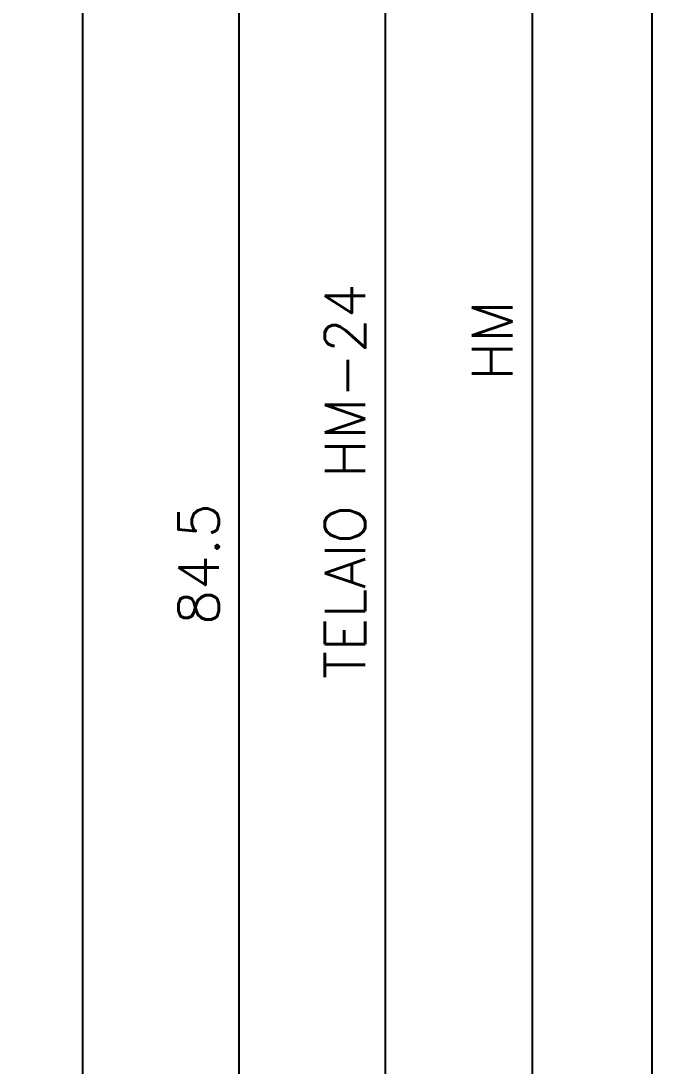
# Model space of a CAD drawing. Extents: x 0 to 4131, y -1600 to 527.
# Drawn here: x 638.8 to 670, y -502.6 to -450.9 of the extents above; entities that cross this region are included whole.
import ezdxf

# ---------------------------------------------------------------- set-up
doc = ezdxf.new("R2010")
doc.units = 0
doc.header["$LTSCALE"] = 7.5
doc.header["$MEASUREMENT"] = 0
doc.layers.get('0').update_dxf_attribs({"linetype": 'CONTINUOUS'})
doc.layers.get('DEFPOINTS').update_dxf_attribs({"linetype": 'CONTINUOUS'})
for name, color, linetype in [('FINE', 7, 'CONTINUOUS'), ('MARCHIO', 7, 'CONTINUOUS'), ('QUOTE', 254, 'CONTINUOUS')]:
    doc.layers.add(name, color=color, linetype=linetype)
doc.styles.get("Standard").update_dxf_attribs({"font": 'romans.shx'})
doc.dimstyles.new('FRECCIA_1-1', dxfattribs={"dimtxt": 2, "dimasz": 2.5, "dimexe": 1.5, "dimexo": 1.5, "dimgap": 1, "dimtad": 3, "dimdsep": 46, "dimtxsty": 'Standard', "dimcen": 0, "dimclrt": 2, "dimaunit": 1, "dimadec": 0, "dimazin": 0, "dimtfac": 0.7, "dimtmove": 0, "dimatfit": 3, "dimfxl": 1, "dimtolj": 2, "dimarcsym": 0})
doc.dimstyles.new('SCALA_1-1$0', dxfattribs={"dimtxt": 2, "dimasz": 1, "dimexe": 1.5, "dimexo": 1.5, "dimgap": 1, "dimtad": 3, "dimdsep": 46, "dimtxsty": 'Standard', "dimblk1": 'PUNTO', "dimblk2": 'PUNTO', "dimsah": 1, "dimcen": 0.09, "dimclrt": 2, "dimadec": 0, "dimazin": 0, "dimtfac": 0.7, "dimtmove": 0, "dimatfit": 3, "dimldrblk": 'PUNTO', "dimfxl": 1, "dimtolj": 2, "dimarcsym": 0})

# ---------------------------------------------------------------- blocks, each defined once
blk = doc.blocks.new('PUNTO')
blk.add_line((-1, 0), (1, 0))
at = {"const_width": 0.35}
blk.add_lwpolyline([(-0.1750000000000114, 0, 1), (0.1750000000000114, 0, 1)], format="xyb", close=True, dxfattribs=at)
blk = doc.blocks.new('*D266')
at = {"layer": 'DEFPOINTS', "color": 0, "transparency": 16777216}
for p in [(641.8470687115621, -435.4166327846323), (649.5807716476172, -435.4166327846323), (641.8470687115621, -520.0546368081153)]:
    blk.add_point(p, dxfattribs=at)
at = {"layer": 'QUOTE', "color": 0, "lineweight": -2, "transparency": 16777216}
for p, q in [((643.3470687115621, -435.4166327846323), (651.0807716476172, -435.4166327846323)), ((649.5807716476172, -519.0546368081153), (649.5807716476172, -436.4166327846323)), ((643.3470687115621, -520.0546368081153), (651.0807716476172, -520.0546368081153))]:
    blk.add_line(p, q, dxfattribs=at)
for p, rotation in [((649.5807716476172, -435.4166327846323), 90), ((649.5807716476172, -520.0546368081153), 270)]:
    blk.add_blockref('PUNTO', p, dxfattribs=dict(at, rotation=rotation))
at = {"layer": 'QUOTE', "color": 2, "transparency": 16777216, "insert": (647.580771647617, -477.7356347963739), "char_height": 2, "attachment_point": 5, "rotation": 90}
blk.add_mtext('\\A2;84.5', dxfattribs=at)
blk = doc.blocks.new('*D275')
at = {"layer": 'DEFPOINTS', "color": 0, "transparency": 16777216}
for p in [(645.1345676514775, -403.7751815732023), (664.0891889623017, -403.7751815732023), (643.3470687115621, -532.0901533547392)]:
    blk.add_point(p, dxfattribs=at)
at = {"layer": 'QUOTE', "color": 0, "lineweight": -2, "transparency": 16777216}
for p, q in [((664.0891889623017, -529.5901533547392), (664.0891889623017, -403.7751815732023)), ((644.8470687115621, -532.0901533547392), (665.5891889623017, -532.0901533547392))]:
    blk.add_line(p, q, dxfattribs=at)
at = {"layer": 'QUOTE', "color": 0, "transparency": 16777216}
blk.add_solid([(663.6725222956351, -529.5901533547392), (664.5058556289683, -529.5901533547392), (664.0891889623017, -532.0901533547392)], dxfattribs=at)
at = {"layer": 'QUOTE', "color": 2, "transparency": 16777216, "insert": (662.0891889623015, -466.6826674639709), "char_height": 2, "attachment_point": 5, "rotation": 90}
blk.add_mtext('\\A2;HM', dxfattribs=at)
blk = doc.blocks.new('_None')
blk = doc.blocks.new('*D276')
at = {"layer": 'DEFPOINTS', "color": 0, "transparency": 16777216}
for p in [(645.1345676514774, -417.6810463523595), (656.8144745836723, -417.6810463523595), (643.3470687115621, -532.0901533547392)]:
    blk.add_point(p, dxfattribs=at)
at = {"layer": 'QUOTE', "color": 0, "lineweight": -2, "transparency": 16777216}
for p, q in [((656.8144745836723, -529.5901533547392), (656.8144745836723, -417.6810463523595)), ((644.8470687115621, -532.0901533547392), (658.3144745836723, -532.0901533547392))]:
    blk.add_line(p, q, dxfattribs=at)
at = {"layer": 'QUOTE', "color": 0, "transparency": 16777216}
blk.add_solid([(656.3978079170057, -529.5901533547392), (657.231141250339, -529.5901533547392), (656.8144745836723, -532.0901533547392)], dxfattribs=at)
at = {"layer": 'QUOTE', "color": 2, "transparency": 16777216, "insert": (654.8144745836721, -473.6355998535494), "char_height": 2, "attachment_point": 5, "rotation": 90}
blk.add_mtext('\\A2;TELAIO HM-24', dxfattribs=at)

msp = doc.modelspace()

# ---------------------------------------------------------------- linework, layer by layer
at = {"layer": 'FINE'}
msp.add_line((641.8470687115619, -607.5659763504482), (641.8470687115619, -422.5312314115243), dxfattribs=at)
at = {"layer": 'MARCHIO'}
msp.add_lwpolyline([(459.9999999999999, -640), (670, -640), (670, -343), (459.9999999999999, -343)], close=True, dxfattribs=at)

# ---------------------------------------------------------------- dimensions: what is measured, and where the dimension line sits
at = {"layer": 'QUOTE'}
for base, p1, p2, text, dimstyle, override, picture, middle in [((664.0891889623017, -403.7751815732023), (643.3470687115619, -532.090153354739), (645.1345676514773, -403.7751815732021), 'HM', 'FRECCIA_1-1', {"dimblk2": 'None', "dimsah": 1, "dimse2": 1}, '*D275', (662.0891889623015, -466.6826674639709)), ((656.8144745836723, -417.6810463523595), (643.3470687115619, -532.090153354739), (645.1345676514771, -417.6810463523593), 'TELAIO HM-24', 'FRECCIA_1-1', {"dimblk2": 'None', "dimsah": 1, "dimse2": 1}, '*D276', (654.8144745836721, -473.6355998535494)), ((649.5807716476172, -435.4166327846323), (641.8470687115619, -520.0546368081151), (641.8470687115619, -435.416632784632), '84.5', 'SCALA_1-1$0', {"dimdec": 1}, '*D266', (647.580771647617, -477.7356347963739))]:
    dim = msp.add_linear_dim(base=base, p1=p1, p2=p2, angle=90, text=text, dimstyle=dimstyle, override=override, dxfattribs=at)
    dim.commit()
    dim.dimension.update_dxf_attribs({"geometry": picture, "text_midpoint": middle})

doc.saveas('drawing.dxf')
